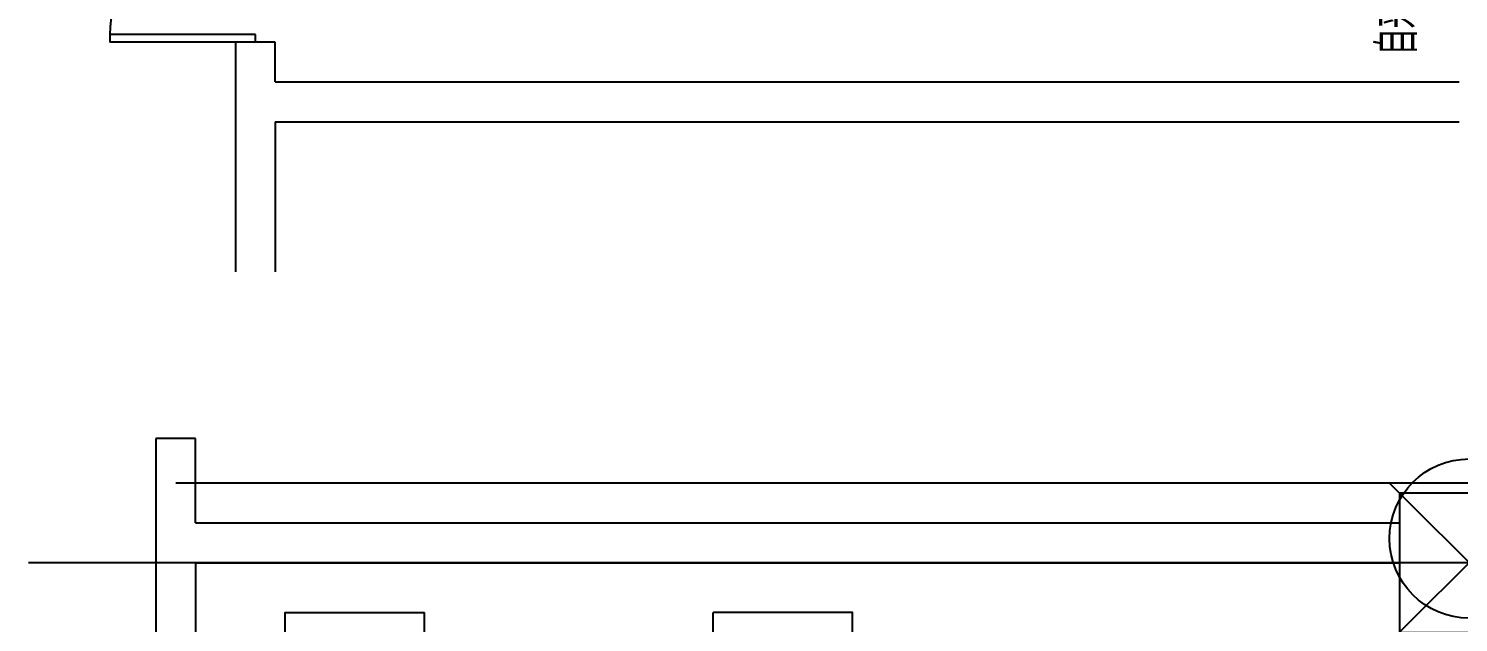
# Model space of a CAD drawing. Extents: x -253824 to 107923, y -224968 to 180578.
# Drawn here: x -186248 to -179063, y -44574 to -41590 of the extents above; entities that cross this region are included whole.
import ezdxf
from ezdxf.enums import TextEntityAlignment as Align

# ---------------------------------------------------------------- set-up
doc = ezdxf.new("R2010")
doc.units = 0
doc.header["$LTSCALE"] = 1000
doc.header["$MEASUREMENT"] = 0
doc.layers.get('0').update_dxf_attribs({"linetype": 'CONTINUOUS'})
doc.layers.add('04-不打印_辅助线', color=165, linetype='CONTINUOUS', plot=False)
for name, color, linetype in [('A_STR-砌块墙', 121, 'CONTINUOUS'), ('A_STR-砼柱', 51, 'CONTINUOUS'), ('AC_CNSB', 4, 'CONTINUOUS'), ('ACS_COM', 7, 'CONTINUOUS'), ('ACS_COM_BZ', 3, 'CONTINUOUS'), ('AXIS', 3, 'CONTINUOUS'), ('AXIS_TEXT', 7, 'CONTINUOUS'), ('DOOR_FIRE', 220, 'CONTINUOUS'), ('DOTE', 1, 'CONTINUOUS')]:
    doc.layers.add(name, color=color, linetype=linetype)
doc.styles.add('COMPLEX', font='COMPLEX')
doc.styles.add('等高', font='ros1.shx', dxfattribs={"width": 0.7, "bigfont": 'jd.shx'})

# ---------------------------------------------------------------- blocks, each defined once
blk = doc.blocks.new('_FZHK')
blk.add_lwpolyline([(-0.5, -0.5), (0.5, -0.5), (0.5, 0.5), (-0.5, 0.5)], close=True)
blk = doc.blocks.new('700x700方柱')
at = {"layer": '04-不打印_辅助线'}
for p, q in [((-400, -400), (400, 400)), ((-400, 400), (400, -400))]:
    blk.add_line(p, q, dxfattribs=at)
at = {"layer": 'A_STR-砼柱', "xscale": 700, "yscale": 700, "zscale": 700}
blk.add_blockref('_FZHK', (0, 0), dxfattribs=at)
blk = doc.blocks.new('_AXISO')
blk.add_circle((0, 0), 0.5)
at = {"layer": 'AXIS_TEXT', "style": 'COMPLEX', "width": 1.041667}
blk.add_attdef('A', text='', height=0.56, dxfattribs=at).set_placement((-0.25, -0.28), (0.25, -0.28), align=Align.FIT)
blk = doc.blocks.new('13')
at = {"layer": '04-不打印_辅助线'}
blk.add_lwpolyline([(8550.1, -1350), (6839.5, -1350), (6839.5, 250), (-60.5, 250)], dxfattribs=at)
at = {"layer": 'A_STR-砌块墙'}
for p, q in [((39.5, 475), (-160.5, 475)), ((-160.5, 475), (-160.5, 100)), ((39.5, 50), (39.5, 475)), ((6089.5, 200), (6089.5, 0)), ((-160.5, 100), (-160.5, -9250)), ((39.5, 50), (6089.5, 50)), ((39.5, -150), (6089.5, -150)), ((39.5, -150), (39.5, -9050)), ((439.5, -11150), (239.5, -11150)), ((239.5, -11150), (239.5, -11450)), ((439.5, -11350), (439.5, -11150)), ((439.5, -11350), (6389.5, -11350)), ((239.5, -11450), (239.5, -12304.8)), ((439.5, -11550), (6389.5, -11550)), ((439.5, -11550), (439.5, -12304.8))]:
    blk.add_line(p, q, dxfattribs=at)
at = {"layer": 'DOOR_FIRE'}
for p, q in [((339.5, -11112.5), (-391.8, -11112.5)), ((-391.8, -11112.5), (-391.8, -11150)), ((339.5, -11150), (339.5, -11112.5)), ((339.5, -11150), (-391.8, -11150))]:
    blk.add_line(p, q, dxfattribs=at)
blk.add_arc((339.5, -11131.3), 731.2, 90, 178.53072, dxfattribs=at)
at = {"layer": 'DOTE'}
blk.add_line((7508.5, -150), (-800, -150), dxfattribs=at)
at = {"layer": 'A_STR-砼柱'}
blk.add_blockref('700x700方柱', (6439.5, -150), dxfattribs=at)
at = {"layer": 'AXIS', "xscale": 800, "yscale": 800, "zscale": 800}
blk.add_blockref('_AXISO', (6439.5, -13645.1), dxfattribs=at)
blk = doc.blocks.new('13#')
at = {"layer": 'AC_CNSB', "ltscale": 0.001}
for p, q in [((0, 0), (2350, 0)), ((0, 0), (0, -500)), ((2350, 0), (2350, -500)), ((0, -500), (2350, -500))]:
    blk.add_line(p, q, dxfattribs=at)
at = {"layer": 'AC_CNSB', "ltscale": 0.001, "extrusion": (0, 0, -1)}
blk.add_ellipse((0, -250), major_axis=(0, 250), ratio=0.6, start_param=3.141593, end_param=6.283185, dxfattribs=at)
at = {"layer": 'AC_CNSB', "ltscale": 0.001}
blk.add_ellipse((2350, -250), major_axis=(0, 250), ratio=0.6, start_param=3.141593, end_param=6.283185, dxfattribs=at)
at = {"layer": 'ACS_COM'}
for p, q in [((440, -100), (440, -400)), ((960, -100), (960, -400)), ((1480, -100), (1480, -400)), ((1950, -125), (1950, -375)), ((2220, -100), (2220, -400)), ((120, -150), (120, -350)), ((0, -250), (635.7, -250)), ((635.7, -250), (0, -250)), ((203.4, -250), (25.6, -250)), ((265, -250), (615, -250)), ((615, -250), (298.9, -250)), ((785, -250), (1135, -250)), ((1135, -250), (818.9, -250)), ((1305, -250), (1655, -250)), ((1655, -250), (1338.9, -250)), ((2075, -250), (1825, -250)), ((1825, -250), (2075, -250)), ((2303.5, -250), (2125.7, -250))]:
    blk.add_line(p, q, dxfattribs=at)
at = {"layer": 'ACS_COM', "color": 8}
for points in [[(449.6, -750), (-250.4, -750), (-250.4, 250), (449.6, 250)], [(449.6, -750), (449.6, 250)], [(1900.5, -750), (2600.5, -750), (2600.5, 250), (1900.5, 250)], [(1900.5, -750), (1900.5, 250)]]:
    blk.add_lwpolyline(points, dxfattribs=at)
at = {"layer": 'ACS_COM'}
for centre, radius in [((120, -250), 50), ((440, -250), 100), ((960, -250), 100), ((1480, -250), 100), ((1950, -250), 75), ((2220, -250), 50)]:
    blk.add_circle(centre, radius, dxfattribs=at)

msp = doc.modelspace()

# ---------------------------------------------------------------- block references
at = {"layer": 'ACS_COM_BZ'}
for name, p in [('13', (-185448.4, -30508)), ('13', (-185448.4, -30508)), ('13', (-185448.4, -44124.3)), ('13#', (-184708.9, -44774.3))]:
    msp.add_blockref(name, p, dxfattribs=at)

# ---------------------------------------------------------------- texts
at = {"layer": 'ACS_COM_BZ', "style": '等高', "width": 0.7}
msp.add_text('自来水给水', height=200, rotation=90, dxfattribs=at).set_placement((-179370.8, -41390.5), align=Align.MIDDLE_CENTER)

doc.saveas('drawing.dxf')
